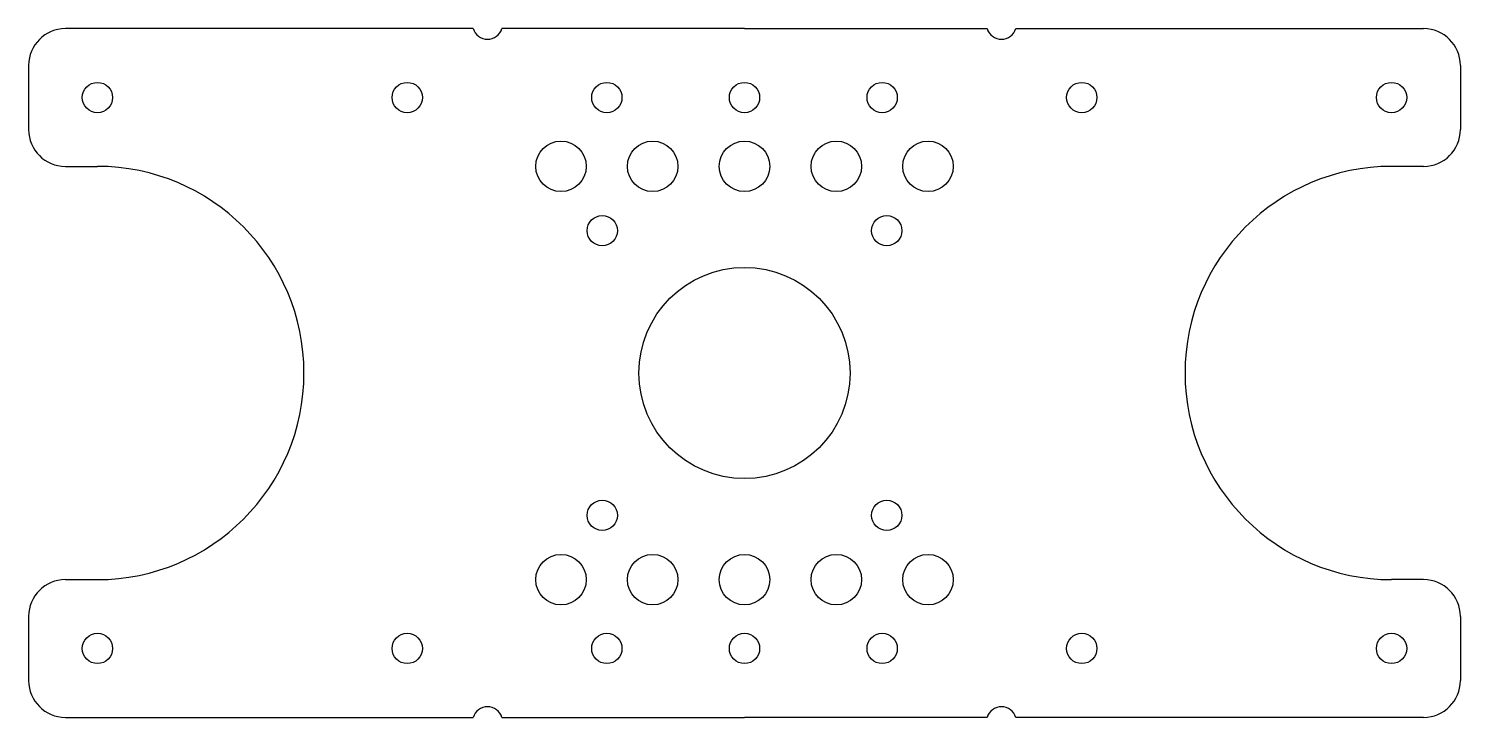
# Model space of a CAD drawing. Header units: millimetres. Extents: x 278 to 1158, y 380 to 680.
# Drawn here: x 834.4 to 990.4, y 380.3 to 455.3 of the extents above; entities that cross this region are included whole.
import ezdxf

# ---------------------------------------------------------------- set-up
doc = ezdxf.new("R2010")
doc.units = ezdxf.units.MM
doc.layers.add('outline', color=6, linetype='Continuous')

msp = doc.modelspace()

# ---------------------------------------------------------------- linework, layer by layer
at = {"layer": 'outline'}
for p, q in [((882.803, 455.33), (838.375, 455.33)), ((912.375, 455.33), (885.947, 455.33)), ((912.375, 455.33), (938.803, 455.33)), ((941.947, 455.33), (986.375, 455.33)), ((834.375, 451.33), (834.375, 444.33)), ((990.375, 451.33), (990.375, 444.33)), ((838.375, 440.33), (841.875, 440.33)), ((986.375, 440.33), (982.875, 440.33)), ((838.375, 395.33), (841.875, 395.33)), ((986.375, 395.33), (982.875, 395.33)), ((834.375, 391.33), (834.375, 384.33)), ((990.375, 391.33), (990.375, 384.33)), ((838.375, 380.33), (882.803, 380.33)), ((885.947, 380.33), (912.375, 380.33)), ((938.803, 380.33), (912.375, 380.33)), ((986.375, 380.33), (941.947, 380.33))]:
    msp.add_line(p, q, dxfattribs=at)
for centre, radius in [((841.875, 447.83), 1.65), ((875.625, 447.83), 1.65), ((897.375, 447.83), 1.65), ((912.375, 447.83), 1.65), ((927.375, 447.83), 1.65), ((949.125, 447.83), 1.65), ((982.875, 447.83), 1.65), ((892.375, 440.33), 2.75), ((902.375, 440.33), 2.75), ((912.375, 440.33), 2.75), ((922.375, 440.33), 2.75), ((932.375, 440.33), 2.75), ((896.875, 433.33), 1.65), ((927.875, 433.33), 1.65), ((912.375, 417.83), 11.5), ((896.875, 402.33), 1.65), ((927.875, 402.33), 1.65), ((892.375, 395.33), 2.75), ((902.375, 395.33), 2.75), ((912.375, 395.33), 2.75), ((922.375, 395.33), 2.75), ((932.375, 395.33), 2.75), ((841.875, 387.83), 1.65), ((875.625, 387.83), 1.65), ((897.375, 387.83), 1.65), ((912.375, 387.83), 1.65), ((927.375, 387.83), 1.65), ((949.125, 387.83), 1.65), ((982.875, 387.83), 1.65)]:
    msp.add_circle(centre, radius, dxfattribs=at)
for centre, radius, start, end in [((838.375, 451.33), 4, 90, 180), ((884.375, 455.83), 1.65, 197.6397, 342.3603), ((940.375, 455.83), 1.65, 197.6397, 342.3603), ((986.375, 451.33), 4, 0, 90), ((838.375, 444.33), 4, 180, 270), ((986.375, 444.33), 4, 270, 0), ((841.875, 417.83), 22.5, 270, 90), ((982.875, 417.83), 22.5, 90, 270), ((838.375, 391.33), 4, 90, 180), ((986.375, 391.33), 4, 0, 90), ((838.375, 384.33), 4, 180, 270), ((986.375, 384.33), 4, 270, 0), ((884.375, 379.83), 1.65, 17.6397, 162.3603), ((940.375, 379.83), 1.65, 17.6397, 162.3603)]:
    msp.add_arc(centre, radius, start, end, dxfattribs=at)

doc.saveas('drawing.dxf')
